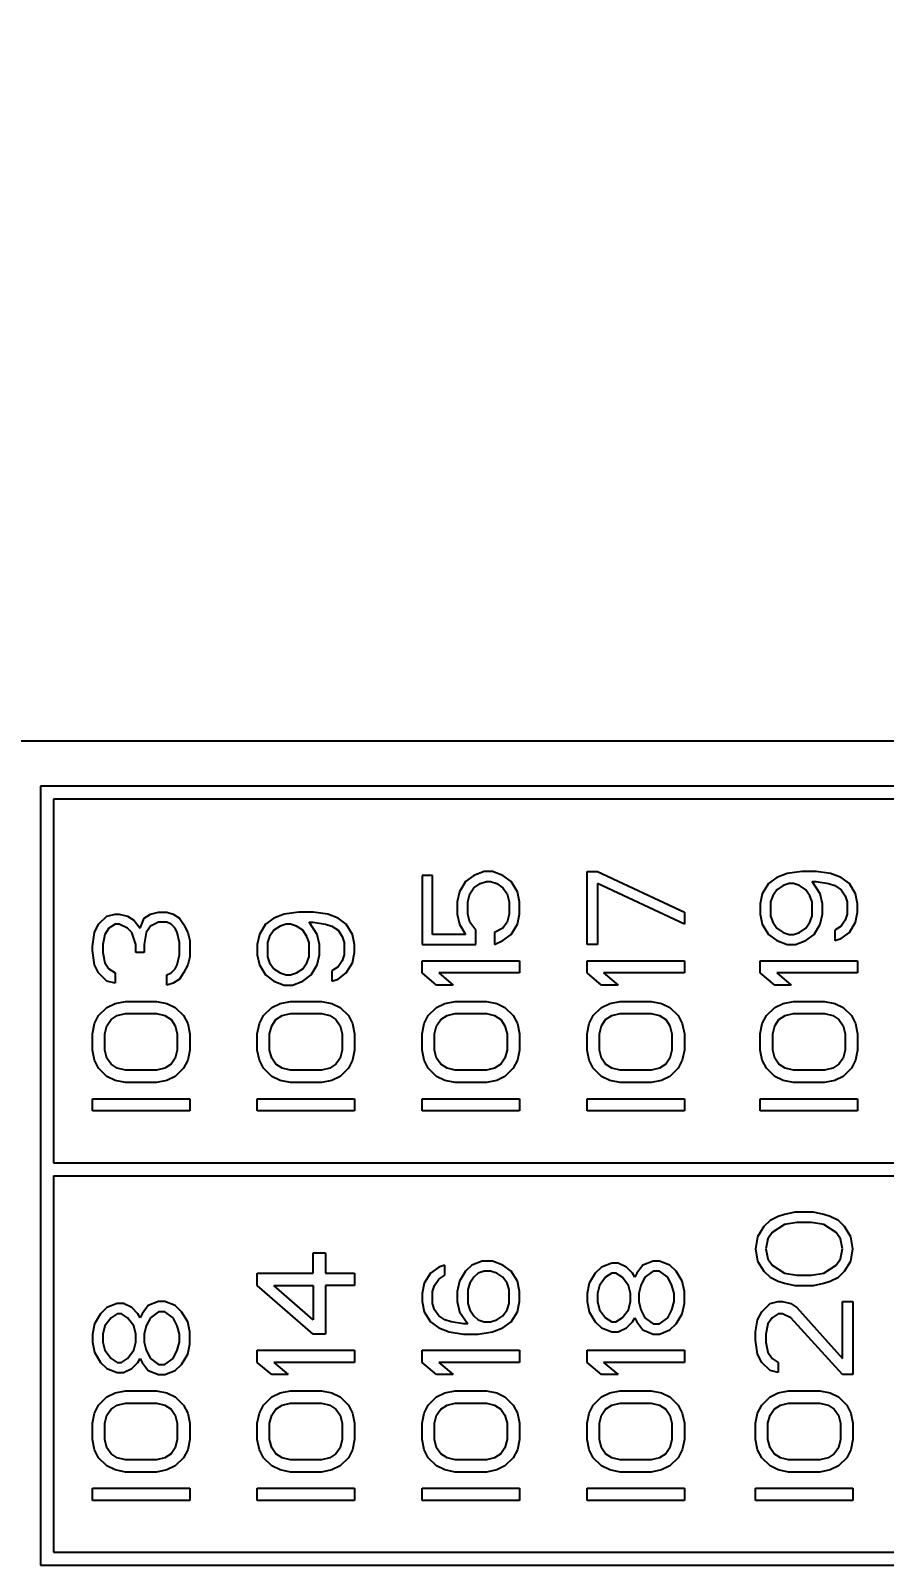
# Model space of a CAD drawing. Header units: millimetres. Extents: x 16785 to 17171, y 29514 to 29787.
# Drawn here: x 16887.59 to 16900.74, y 29698.52 to 29722.16 of the extents above; entities that cross this region are included whole.
import ezdxf

# ---------------------------------------------------------------- set-up
doc = ezdxf.new("R2010")
doc.units = ezdxf.units.MM
doc.header["$PDMODE"] = 2
doc.styles.get("Standard").update_dxf_attribs({"font": ''})
doc.styles.get('Standard').set_extended_font_data('SimSun')
doc.dimstyles.new('ISO-25', dxfattribs={"dimtxt": 3, "dimasz": 2.5, "dimexe": 1.25, "dimexo": 0.3, "dimtad": 1, "dimdsep": 46, "dimtxsty": 'Standard', "dimcen": 2.5, "dimclrd": 5, "dimclre": 5, "dimadec": 0, "dimazin": 0, "dimtfac": 1, "dimtmove": 0, "dimatfit": 3, "dimfxl": 1, "dimarcsym": 0})

# ---------------------------------------------------------------- blocks, each defined once
blk = doc.blocks.new('*D6')
at = {"color": 5, "lineweight": -2}
for p, q in [((16867.091, 29717.517), (16867.091, 29729.004)), ((16974.391, 29717.517), (16974.391, 29729.004)), ((16869.591, 29727.754), (16971.891, 29727.754))]:
    blk.add_line(p, q, dxfattribs=at)
at = {"color": 5}
for points in [[(16869.591, 29728.171), (16869.591, 29727.338), (16867.091, 29727.754)], [(16971.891, 29728.171), (16971.891, 29727.338), (16974.391, 29727.754)]]:
    blk.add_solid(points, dxfattribs=at)
at = {"layer": 'Defpoints', "color": 0}
for p in [(16974.391, 29727.754), (16867.091, 29717.217), (16974.391, 29717.217)]:
    blk.add_point(p, dxfattribs=at)
at = {"color": 0, "insert": (16920.741, 29729.879), "char_height": 3, "attachment_point": 5}
blk.add_mtext('107.3', dxfattribs=at)

msp = doc.modelspace()

# ---------------------------------------------------------------- linework, layer by layer
at = {"color": 7, "linetype": 'Continuous'}
msp.add_line((16887.441, 29711.217), (16914.041, 29711.217), dxfattribs=at)
at = {"color": 4, "linetype": 'Continuous'}
for p, q in [((16887.741, 29710.517), (16887.741, 29698.517)), ((16913.741, 29710.517), (16887.741, 29710.517)), ((16887.941, 29710.317), (16887.941, 29704.717)), ((16913.541, 29710.317), (16887.941, 29710.317)), ((16893.621, 29709.142), (16893.621, 29708.079)), ((16893.78, 29709.142), (16893.621, 29709.142)), ((16893.78, 29708.236), (16893.78, 29709.142)), ((16894.418, 29709.142), (16894.291, 29709.048)), ((16894.578, 29709.204), (16894.418, 29709.142)), ((16894.706, 29709.204), (16894.578, 29709.204)), ((16894.865, 29709.142), (16894.706, 29709.204)), ((16894.993, 29709.048), (16894.865, 29709.142)), ((16896.161, 29708.079), (16896.161, 29709.204)), ((16896.161, 29709.204), (16896.32, 29709.204)), ((16896.32, 29709.204), (16897.661, 29708.579)), ((16899.085, 29709.111), (16898.957, 29709.017)), ((16899.244, 29709.173), (16899.085, 29709.111)), ((16899.468, 29709.204), (16899.244, 29709.173)), ((16899.691, 29709.204), (16899.468, 29709.204)), ((16899.914, 29709.173), (16899.691, 29709.204)), ((16900.074, 29709.111), (16899.914, 29709.173)), ((16900.202, 29709.017), (16900.074, 29709.111)), ((16894.195, 29708.892), (16894.163, 29708.736)), ((16894.291, 29709.048), (16894.195, 29708.892)), ((16894.323, 29708.736), (16894.355, 29708.861)), ((16894.355, 29708.861), (16894.418, 29708.954)), ((16894.418, 29708.954), (16894.514, 29709.017)), ((16894.514, 29709.017), (16894.61, 29709.048)), ((16894.61, 29709.048), (16894.674, 29709.048)), ((16894.674, 29709.048), (16894.77, 29709.017)), ((16894.77, 29709.017), (16894.865, 29708.954)), ((16894.865, 29708.954), (16894.929, 29708.861)), ((16894.929, 29708.861), (16894.961, 29708.736)), ((16895.089, 29708.892), (16894.993, 29709.048)), ((16895.121, 29708.736), (16895.089, 29708.892)), ((16896.32, 29709.017), (16896.32, 29708.079)), ((16897.661, 29708.392), (16896.32, 29709.017)), ((16898.861, 29708.861), (16898.829, 29708.704)), ((16898.957, 29709.017), (16898.861, 29708.861)), ((16899.085, 29708.923), (16899.021, 29708.829)), ((16899.18, 29708.986), (16899.085, 29708.923)), ((16899.276, 29709.017), (16899.18, 29708.986)), ((16899.34, 29709.017), (16899.276, 29709.017)), ((16899.436, 29708.986), (16899.34, 29709.017)), ((16899.531, 29708.923), (16899.436, 29708.986)), ((16899.595, 29708.829), (16899.531, 29708.923)), ((16899.755, 29708.861), (16899.627, 29709.048)), ((16899.627, 29709.048), (16899.691, 29709.048)), ((16899.691, 29709.048), (16899.882, 29709.017)), ((16899.787, 29708.704), (16899.755, 29708.861)), ((16899.882, 29709.017), (16899.978, 29708.986)), ((16899.978, 29708.986), (16900.074, 29708.923)), ((16900.074, 29708.923), (16900.138, 29708.829)), ((16900.297, 29708.861), (16900.202, 29709.017)), ((16900.329, 29708.704), (16900.297, 29708.861)), ((16894.163, 29708.736), (16894.163, 29708.548)), ((16894.323, 29708.548), (16894.323, 29708.736)), ((16894.961, 29708.736), (16894.961, 29708.548)), ((16895.121, 29708.548), (16895.121, 29708.736)), ((16898.829, 29708.704), (16898.829, 29708.548)), ((16899.021, 29708.829), (16898.989, 29708.736)), ((16898.989, 29708.736), (16898.989, 29708.517)), ((16899.627, 29708.736), (16899.595, 29708.829)), ((16899.627, 29708.517), (16899.627, 29708.736)), ((16899.787, 29708.548), (16899.787, 29708.704)), ((16900.138, 29708.829), (16900.17, 29708.736)), ((16900.17, 29708.736), (16900.17, 29708.548)), ((16900.329, 29708.579), (16900.329, 29708.704)), ((16888.573, 29708.267), (16888.636, 29708.392)), ((16888.636, 29708.392), (16888.764, 29708.517)), ((16888.764, 29708.517), (16888.892, 29708.548)), ((16888.892, 29708.392), (16888.796, 29708.329)), ((16888.892, 29708.548), (16888.956, 29708.548)), ((16888.956, 29708.392), (16888.892, 29708.392)), ((16888.956, 29708.548), (16889.083, 29708.517)), ((16889.083, 29708.329), (16888.956, 29708.392)), ((16889.083, 29708.517), (16889.179, 29708.454)), ((16889.179, 29708.454), (16889.275, 29708.329)), ((16889.275, 29708.329), (16889.338, 29708.486)), ((16889.338, 29708.486), (16889.434, 29708.548)), ((16889.434, 29708.548), (16889.562, 29708.579)), ((16889.562, 29708.423), (16889.434, 29708.361)), ((16889.562, 29708.579), (16889.69, 29708.579)), ((16889.69, 29708.423), (16889.562, 29708.423)), ((16889.69, 29708.579), (16889.785, 29708.548)), ((16889.753, 29708.392), (16889.69, 29708.423)), ((16889.817, 29708.329), (16889.753, 29708.392)), ((16889.785, 29708.548), (16889.881, 29708.486)), ((16889.881, 29708.486), (16889.945, 29708.392)), ((16889.945, 29708.392), (16890.009, 29708.267)), ((16891.208, 29708.392), (16891.113, 29708.236)), ((16891.336, 29708.486), (16891.208, 29708.392)), ((16891.496, 29708.548), (16891.336, 29708.486)), ((16891.527, 29708.392), (16891.432, 29708.361)), ((16891.719, 29708.579), (16891.496, 29708.548)), ((16891.591, 29708.392), (16891.527, 29708.392)), ((16891.687, 29708.361), (16891.591, 29708.392)), ((16891.942, 29708.579), (16891.719, 29708.579)), ((16892.006, 29708.236), (16891.878, 29708.423)), ((16891.878, 29708.423), (16891.942, 29708.423)), ((16892.166, 29708.548), (16891.942, 29708.579)), ((16891.942, 29708.423), (16892.134, 29708.392)), ((16892.134, 29708.392), (16892.23, 29708.361)), ((16892.325, 29708.486), (16892.166, 29708.548)), ((16892.453, 29708.392), (16892.325, 29708.486)), ((16892.549, 29708.236), (16892.453, 29708.392)), ((16894.163, 29708.548), (16894.195, 29708.392)), ((16894.195, 29708.392), (16894.291, 29708.236)), ((16894.355, 29708.423), (16894.323, 29708.548)), ((16894.45, 29708.298), (16894.355, 29708.423)), ((16894.929, 29708.423), (16894.865, 29708.329)), ((16894.961, 29708.548), (16894.929, 29708.423)), ((16894.993, 29708.236), (16895.089, 29708.392)), ((16895.089, 29708.392), (16895.121, 29708.548)), ((16897.661, 29708.579), (16897.661, 29708.392)), ((16898.829, 29708.548), (16898.861, 29708.392)), ((16898.861, 29708.392), (16898.957, 29708.236)), ((16898.989, 29708.517), (16899.021, 29708.423)), ((16899.021, 29708.423), (16899.085, 29708.329)), ((16899.531, 29708.329), (16899.595, 29708.423)), ((16899.595, 29708.423), (16899.627, 29708.517)), ((16899.659, 29708.236), (16899.755, 29708.392)), ((16899.755, 29708.392), (16899.787, 29708.548)), ((16900.138, 29708.454), (16900.074, 29708.361)), ((16900.17, 29708.548), (16900.138, 29708.454)), ((16900.202, 29708.267), (16900.297, 29708.423)), ((16900.297, 29708.423), (16900.329, 29708.579)), ((16888.541, 29708.048), (16888.573, 29708.267)), ((16888.732, 29708.236), (16888.7, 29708.079)), ((16888.796, 29708.329), (16888.732, 29708.236)), ((16889.147, 29708.267), (16889.083, 29708.329)), ((16889.211, 29708.079), (16889.147, 29708.267)), ((16889.37, 29708.267), (16889.338, 29708.079)), ((16889.434, 29708.361), (16889.37, 29708.267)), ((16889.849, 29708.267), (16889.817, 29708.329)), ((16889.881, 29708.111), (16889.849, 29708.267)), ((16890.009, 29708.267), (16890.041, 29708.142)), ((16891.113, 29708.236), (16891.081, 29708.079)), ((16891.272, 29708.204), (16891.24, 29708.111)), ((16891.336, 29708.298), (16891.272, 29708.204)), ((16891.432, 29708.361), (16891.336, 29708.298)), ((16891.783, 29708.298), (16891.687, 29708.361)), ((16891.847, 29708.204), (16891.783, 29708.298)), ((16891.878, 29708.111), (16891.847, 29708.204)), ((16892.038, 29708.079), (16892.006, 29708.236)), ((16892.23, 29708.361), (16892.325, 29708.298)), ((16892.325, 29708.298), (16892.389, 29708.204)), ((16892.389, 29708.204), (16892.421, 29708.111)), ((16892.581, 29708.079), (16892.549, 29708.236)), ((16894.291, 29708.236), (16893.78, 29708.236)), ((16894.45, 29708.079), (16894.45, 29708.298)), ((16894.865, 29708.329), (16894.738, 29708.267)), ((16894.738, 29708.267), (16894.738, 29708.079)), ((16894.865, 29708.142), (16894.993, 29708.236)), ((16898.957, 29708.236), (16899.085, 29708.142)), ((16899.085, 29708.329), (16899.18, 29708.267)), ((16899.18, 29708.267), (16899.276, 29708.236)), ((16899.276, 29708.236), (16899.34, 29708.236)), ((16899.34, 29708.236), (16899.436, 29708.267)), ((16899.436, 29708.267), (16899.531, 29708.329)), ((16899.531, 29708.142), (16899.659, 29708.236)), ((16900.074, 29708.361), (16899.978, 29708.298)), ((16899.978, 29708.298), (16899.978, 29708.142)), ((16899.978, 29708.142), (16900.074, 29708.173)), ((16900.074, 29708.173), (16900.202, 29708.267)), ((16888.541, 29707.986), (16888.541, 29708.048)), ((16888.573, 29707.767), (16888.541, 29707.986)), ((16888.7, 29708.079), (16888.7, 29707.954)), ((16888.7, 29707.954), (16888.732, 29707.798)), ((16889.211, 29707.954), (16889.211, 29708.079)), ((16889.338, 29707.954), (16889.211, 29707.954)), ((16889.338, 29708.079), (16889.338, 29707.954)), ((16889.849, 29707.767), (16889.881, 29707.923)), ((16889.881, 29707.923), (16889.881, 29708.111)), ((16890.041, 29708.142), (16890.041, 29707.892)), ((16891.081, 29708.079), (16891.081, 29707.923)), ((16891.081, 29707.923), (16891.113, 29707.767)), ((16891.24, 29708.111), (16891.24, 29707.892)), ((16891.878, 29707.892), (16891.878, 29708.111)), ((16892.006, 29707.767), (16892.038, 29707.923)), ((16892.038, 29707.923), (16892.038, 29708.079)), ((16892.421, 29707.923), (16892.389, 29707.829)), ((16892.421, 29708.111), (16892.421, 29707.923)), ((16892.549, 29707.798), (16892.581, 29707.954)), ((16892.581, 29707.954), (16892.581, 29708.079)), ((16893.621, 29708.079), (16894.45, 29708.079)), ((16894.738, 29708.079), (16894.865, 29708.142)), ((16896.32, 29708.079), (16896.161, 29708.079)), ((16899.085, 29708.142), (16899.244, 29708.079)), ((16899.244, 29708.079), (16899.372, 29708.079)), ((16899.372, 29708.079), (16899.531, 29708.142)), ((16888.636, 29707.642), (16888.573, 29707.767)), ((16888.732, 29707.798), (16888.796, 29707.704)), ((16888.796, 29707.704), (16888.892, 29707.642)), ((16889.753, 29707.642), (16889.817, 29707.704)), ((16889.817, 29707.704), (16889.849, 29707.767)), ((16890.009, 29707.767), (16889.945, 29707.642)), ((16890.041, 29707.892), (16890.009, 29707.767)), ((16891.113, 29707.767), (16891.208, 29707.611)), ((16891.24, 29707.892), (16891.272, 29707.798)), ((16891.272, 29707.798), (16891.336, 29707.704)), ((16891.336, 29707.704), (16891.432, 29707.642)), ((16891.687, 29707.642), (16891.783, 29707.704)), ((16891.783, 29707.704), (16891.847, 29707.798)), ((16891.847, 29707.798), (16891.878, 29707.892)), ((16891.91, 29707.611), (16892.006, 29707.767)), ((16892.325, 29707.736), (16892.23, 29707.673)), ((16892.389, 29707.829), (16892.325, 29707.736)), ((16892.453, 29707.642), (16892.549, 29707.798)), ((16893.621, 29707.642), (16893.621, 29707.829)), ((16893.621, 29707.829), (16895.121, 29707.829)), ((16895.121, 29707.829), (16895.121, 29707.642)), ((16896.161, 29707.642), (16896.161, 29707.829)), ((16896.161, 29707.829), (16897.661, 29707.829)), ((16897.661, 29707.829), (16897.661, 29707.642)), ((16898.829, 29707.642), (16898.829, 29707.829)), ((16898.829, 29707.829), (16900.329, 29707.829)), ((16900.329, 29707.829), (16900.329, 29707.642)), ((16888.764, 29707.517), (16888.636, 29707.642)), ((16888.892, 29707.486), (16888.764, 29707.517)), ((16888.892, 29707.642), (16888.892, 29707.486)), ((16889.69, 29707.611), (16889.753, 29707.642)), ((16889.69, 29707.454), (16889.69, 29707.611)), ((16889.785, 29707.486), (16889.69, 29707.454)), ((16889.881, 29707.548), (16889.785, 29707.486)), ((16889.945, 29707.642), (16889.881, 29707.548)), ((16891.208, 29707.611), (16891.336, 29707.517)), ((16891.336, 29707.517), (16891.496, 29707.454)), ((16891.432, 29707.642), (16891.527, 29707.611)), ((16891.496, 29707.454), (16891.623, 29707.454)), ((16891.527, 29707.611), (16891.591, 29707.611)), ((16891.591, 29707.611), (16891.687, 29707.642)), ((16891.623, 29707.454), (16891.783, 29707.517)), ((16891.783, 29707.517), (16891.91, 29707.611)), ((16892.23, 29707.673), (16892.23, 29707.517)), ((16892.23, 29707.517), (16892.325, 29707.548)), ((16892.325, 29707.548), (16892.453, 29707.642)), ((16893.844, 29707.454), (16893.621, 29707.642)), ((16894.099, 29707.454), (16893.844, 29707.454)), ((16893.876, 29707.642), (16894.099, 29707.454)), ((16895.121, 29707.642), (16893.876, 29707.642)), ((16896.384, 29707.454), (16896.161, 29707.642)), ((16896.639, 29707.454), (16896.384, 29707.454)), ((16896.416, 29707.642), (16896.639, 29707.454)), ((16897.661, 29707.642), (16896.416, 29707.642)), ((16899.053, 29707.454), (16898.829, 29707.642)), ((16899.308, 29707.454), (16899.053, 29707.454)), ((16899.085, 29707.642), (16899.308, 29707.454)), ((16900.329, 29707.642), (16899.085, 29707.642)), ((16888.892, 29707.173), (16889.051, 29707.204)), ((16889.051, 29707.204), (16889.53, 29707.204)), ((16889.53, 29707.204), (16889.69, 29707.173)), ((16891.432, 29707.173), (16891.591, 29707.204)), ((16891.591, 29707.204), (16892.07, 29707.204)), ((16892.07, 29707.204), (16892.23, 29707.173)), ((16893.972, 29707.173), (16894.131, 29707.204)), ((16894.131, 29707.204), (16894.61, 29707.204)), ((16894.61, 29707.204), (16894.77, 29707.173)), ((16896.512, 29707.173), (16896.671, 29707.204)), ((16896.671, 29707.204), (16897.15, 29707.204)), ((16897.15, 29707.204), (16897.31, 29707.173)), ((16899.18, 29707.173), (16899.34, 29707.204)), ((16899.34, 29707.204), (16899.819, 29707.204)), ((16899.819, 29707.204), (16899.978, 29707.173)), ((16888.573, 29706.861), (16888.636, 29706.986)), ((16888.636, 29706.986), (16888.764, 29707.111)), ((16888.764, 29707.111), (16888.892, 29707.173)), ((16888.828, 29706.923), (16888.924, 29706.986)), ((16888.924, 29706.986), (16889.051, 29707.017)), ((16889.051, 29707.017), (16889.53, 29707.017)), ((16889.53, 29707.017), (16889.658, 29706.986)), ((16889.658, 29706.986), (16889.753, 29706.923)), ((16889.69, 29707.173), (16889.817, 29707.111)), ((16889.817, 29707.111), (16889.945, 29706.986)), ((16889.945, 29706.986), (16890.009, 29706.861)), ((16891.113, 29706.861), (16891.176, 29706.986)), ((16891.176, 29706.986), (16891.304, 29707.111)), ((16891.304, 29707.111), (16891.432, 29707.173)), ((16891.368, 29706.923), (16891.464, 29706.986)), ((16891.464, 29706.986), (16891.591, 29707.017)), ((16891.591, 29707.017), (16892.07, 29707.017)), ((16892.07, 29707.017), (16892.198, 29706.986)), ((16892.198, 29706.986), (16892.293, 29706.923)), ((16892.23, 29707.173), (16892.357, 29707.111)), ((16892.357, 29707.111), (16892.485, 29706.986)), ((16892.485, 29706.986), (16892.549, 29706.861)), ((16893.653, 29706.861), (16893.716, 29706.986)), ((16893.716, 29706.986), (16893.844, 29707.111)), ((16893.844, 29707.111), (16893.972, 29707.173)), ((16893.908, 29706.923), (16894.004, 29706.986)), ((16894.004, 29706.986), (16894.131, 29707.017)), ((16894.131, 29707.017), (16894.61, 29707.017)), ((16894.61, 29707.017), (16894.738, 29706.986)), ((16894.738, 29706.986), (16894.833, 29706.923)), ((16894.77, 29707.173), (16894.897, 29707.111)), ((16894.897, 29707.111), (16895.025, 29706.986)), ((16895.025, 29706.986), (16895.089, 29706.861)), ((16896.193, 29706.861), (16896.256, 29706.986)), ((16896.256, 29706.986), (16896.384, 29707.111)), ((16896.384, 29707.111), (16896.512, 29707.173)), ((16896.448, 29706.923), (16896.544, 29706.986)), ((16896.544, 29706.986), (16896.671, 29707.017)), ((16896.671, 29707.017), (16897.15, 29707.017)), ((16897.15, 29707.017), (16897.278, 29706.986)), ((16897.278, 29706.986), (16897.373, 29706.923)), ((16897.31, 29707.173), (16897.437, 29707.111)), ((16897.437, 29707.111), (16897.565, 29706.986)), ((16897.565, 29706.986), (16897.629, 29706.861)), ((16898.861, 29706.861), (16898.925, 29706.986)), ((16898.925, 29706.986), (16899.053, 29707.111)), ((16899.053, 29707.111), (16899.18, 29707.173)), ((16899.116, 29706.923), (16899.212, 29706.986)), ((16899.212, 29706.986), (16899.34, 29707.017)), ((16899.34, 29707.017), (16899.819, 29707.017)), ((16899.819, 29707.017), (16899.946, 29706.986)), ((16899.946, 29706.986), (16900.042, 29706.923)), ((16899.978, 29707.173), (16900.106, 29707.111)), ((16900.106, 29707.111), (16900.233, 29706.986)), ((16900.233, 29706.986), (16900.297, 29706.861)), ((16888.541, 29706.704), (16888.573, 29706.861)), ((16888.732, 29706.704), (16888.764, 29706.829)), ((16888.764, 29706.829), (16888.828, 29706.923)), ((16889.753, 29706.923), (16889.817, 29706.829)), ((16889.817, 29706.829), (16889.849, 29706.704)), ((16890.009, 29706.861), (16890.041, 29706.704)), ((16891.081, 29706.704), (16891.113, 29706.861)), ((16891.272, 29706.704), (16891.304, 29706.829)), ((16891.304, 29706.829), (16891.368, 29706.923)), ((16892.293, 29706.923), (16892.357, 29706.829)), ((16892.357, 29706.829), (16892.389, 29706.704)), ((16892.549, 29706.861), (16892.581, 29706.704)), ((16893.621, 29706.704), (16893.653, 29706.861)), ((16893.812, 29706.704), (16893.844, 29706.829)), ((16893.844, 29706.829), (16893.908, 29706.923)), ((16894.833, 29706.923), (16894.897, 29706.829)), ((16894.897, 29706.829), (16894.929, 29706.704)), ((16895.089, 29706.861), (16895.121, 29706.704)), ((16896.161, 29706.704), (16896.193, 29706.861)), ((16896.352, 29706.704), (16896.384, 29706.829)), ((16896.384, 29706.829), (16896.448, 29706.923)), ((16897.373, 29706.923), (16897.437, 29706.829)), ((16897.437, 29706.829), (16897.469, 29706.704)), ((16897.629, 29706.861), (16897.661, 29706.704)), ((16898.829, 29706.704), (16898.861, 29706.861)), ((16899.021, 29706.704), (16899.053, 29706.829)), ((16899.053, 29706.829), (16899.116, 29706.923)), ((16900.042, 29706.923), (16900.106, 29706.829)), ((16900.106, 29706.829), (16900.138, 29706.704)), ((16900.297, 29706.861), (16900.329, 29706.704)), ((16888.541, 29706.454), (16888.541, 29706.704)), ((16888.732, 29706.454), (16888.732, 29706.704)), ((16889.849, 29706.704), (16889.849, 29706.454)), ((16890.041, 29706.704), (16890.041, 29706.454)), ((16891.081, 29706.454), (16891.081, 29706.704)), ((16891.272, 29706.454), (16891.272, 29706.704)), ((16892.389, 29706.704), (16892.389, 29706.454)), ((16892.581, 29706.704), (16892.581, 29706.454)), ((16893.621, 29706.454), (16893.621, 29706.704)), ((16893.812, 29706.454), (16893.812, 29706.704)), ((16894.929, 29706.704), (16894.929, 29706.454)), ((16895.121, 29706.704), (16895.121, 29706.454)), ((16896.161, 29706.454), (16896.161, 29706.704)), ((16896.352, 29706.454), (16896.352, 29706.704)), ((16897.469, 29706.704), (16897.469, 29706.454)), ((16897.661, 29706.704), (16897.661, 29706.454)), ((16898.829, 29706.454), (16898.829, 29706.704)), ((16899.021, 29706.454), (16899.021, 29706.704)), ((16900.138, 29706.704), (16900.138, 29706.454)), ((16900.329, 29706.704), (16900.329, 29706.454)), ((16888.573, 29706.298), (16888.541, 29706.454)), ((16888.636, 29706.173), (16888.573, 29706.298)), ((16888.764, 29706.329), (16888.732, 29706.454)), ((16888.828, 29706.236), (16888.764, 29706.329)), ((16889.817, 29706.329), (16889.753, 29706.236)), ((16889.849, 29706.454), (16889.817, 29706.329)), ((16890.009, 29706.298), (16889.945, 29706.173)), ((16890.041, 29706.454), (16890.009, 29706.298)), ((16891.113, 29706.298), (16891.081, 29706.454)), ((16891.176, 29706.173), (16891.113, 29706.298)), ((16891.304, 29706.329), (16891.272, 29706.454)), ((16891.368, 29706.236), (16891.304, 29706.329)), ((16892.357, 29706.329), (16892.293, 29706.236)), ((16892.389, 29706.454), (16892.357, 29706.329)), ((16892.549, 29706.298), (16892.485, 29706.173)), ((16892.581, 29706.454), (16892.549, 29706.298)), ((16893.653, 29706.298), (16893.621, 29706.454)), ((16893.716, 29706.173), (16893.653, 29706.298)), ((16893.844, 29706.329), (16893.812, 29706.454)), ((16893.908, 29706.236), (16893.844, 29706.329)), ((16894.897, 29706.329), (16894.833, 29706.236)), ((16894.929, 29706.454), (16894.897, 29706.329)), ((16895.089, 29706.298), (16895.025, 29706.173)), ((16895.121, 29706.454), (16895.089, 29706.298)), ((16896.193, 29706.298), (16896.161, 29706.454)), ((16896.256, 29706.173), (16896.193, 29706.298)), ((16896.384, 29706.329), (16896.352, 29706.454)), ((16896.448, 29706.236), (16896.384, 29706.329)), ((16897.437, 29706.329), (16897.373, 29706.236)), ((16897.469, 29706.454), (16897.437, 29706.329)), ((16897.629, 29706.298), (16897.565, 29706.173)), ((16897.661, 29706.454), (16897.629, 29706.298)), ((16898.861, 29706.298), (16898.829, 29706.454)), ((16898.925, 29706.173), (16898.861, 29706.298)), ((16899.053, 29706.329), (16899.021, 29706.454)), ((16899.116, 29706.236), (16899.053, 29706.329)), ((16900.106, 29706.329), (16900.042, 29706.236)), ((16900.138, 29706.454), (16900.106, 29706.329)), ((16900.297, 29706.298), (16900.233, 29706.173)), ((16900.329, 29706.454), (16900.297, 29706.298)), ((16888.764, 29706.048), (16888.636, 29706.173)), ((16888.892, 29705.986), (16888.764, 29706.048)), ((16888.924, 29706.173), (16888.828, 29706.236)), ((16889.051, 29706.142), (16888.924, 29706.173)), ((16889.53, 29706.142), (16889.051, 29706.142)), ((16889.658, 29706.173), (16889.53, 29706.142)), ((16889.753, 29706.236), (16889.658, 29706.173)), ((16889.817, 29706.048), (16889.69, 29705.986)), ((16889.945, 29706.173), (16889.817, 29706.048)), ((16891.304, 29706.048), (16891.176, 29706.173)), ((16891.432, 29705.986), (16891.304, 29706.048)), ((16891.464, 29706.173), (16891.368, 29706.236)), ((16891.591, 29706.142), (16891.464, 29706.173)), ((16892.07, 29706.142), (16891.591, 29706.142)), ((16892.198, 29706.173), (16892.07, 29706.142)), ((16892.293, 29706.236), (16892.198, 29706.173)), ((16892.357, 29706.048), (16892.23, 29705.986)), ((16892.485, 29706.173), (16892.357, 29706.048)), ((16893.844, 29706.048), (16893.716, 29706.173)), ((16893.972, 29705.986), (16893.844, 29706.048)), ((16894.004, 29706.173), (16893.908, 29706.236)), ((16894.131, 29706.142), (16894.004, 29706.173)), ((16894.61, 29706.142), (16894.131, 29706.142)), ((16894.738, 29706.173), (16894.61, 29706.142)), ((16894.833, 29706.236), (16894.738, 29706.173)), ((16894.897, 29706.048), (16894.77, 29705.986)), ((16895.025, 29706.173), (16894.897, 29706.048)), ((16896.384, 29706.048), (16896.256, 29706.173)), ((16896.512, 29705.986), (16896.384, 29706.048)), ((16896.544, 29706.173), (16896.448, 29706.236)), ((16896.671, 29706.142), (16896.544, 29706.173)), ((16897.15, 29706.142), (16896.671, 29706.142)), ((16897.278, 29706.173), (16897.15, 29706.142)), ((16897.373, 29706.236), (16897.278, 29706.173)), ((16897.437, 29706.048), (16897.31, 29705.986)), ((16897.565, 29706.173), (16897.437, 29706.048)), ((16899.053, 29706.048), (16898.925, 29706.173)), ((16899.18, 29705.986), (16899.053, 29706.048)), ((16899.212, 29706.173), (16899.116, 29706.236)), ((16899.34, 29706.142), (16899.212, 29706.173)), ((16899.819, 29706.142), (16899.34, 29706.142)), ((16899.946, 29706.173), (16899.819, 29706.142)), ((16900.042, 29706.236), (16899.946, 29706.173)), ((16900.106, 29706.048), (16899.978, 29705.986)), ((16900.233, 29706.173), (16900.106, 29706.048)), ((16889.051, 29705.954), (16888.892, 29705.986)), ((16889.53, 29705.954), (16889.051, 29705.954)), ((16889.69, 29705.986), (16889.53, 29705.954)), ((16891.591, 29705.954), (16891.432, 29705.986)), ((16892.07, 29705.954), (16891.591, 29705.954)), ((16892.23, 29705.986), (16892.07, 29705.954)), ((16894.131, 29705.954), (16893.972, 29705.986)), ((16894.61, 29705.954), (16894.131, 29705.954)), ((16894.77, 29705.986), (16894.61, 29705.954)), ((16896.671, 29705.954), (16896.512, 29705.986)), ((16897.15, 29705.954), (16896.671, 29705.954)), ((16897.31, 29705.986), (16897.15, 29705.954)), ((16899.34, 29705.954), (16899.18, 29705.986)), ((16899.819, 29705.954), (16899.34, 29705.954)), ((16899.978, 29705.986), (16899.819, 29705.954)), ((16888.541, 29705.517), (16888.541, 29705.704)), ((16888.541, 29705.704), (16890.041, 29705.704)), ((16890.041, 29705.704), (16890.041, 29705.517)), ((16891.081, 29705.517), (16891.081, 29705.704)), ((16891.081, 29705.704), (16892.581, 29705.704)), ((16892.581, 29705.704), (16892.581, 29705.517)), ((16893.621, 29705.517), (16893.621, 29705.704)), ((16893.621, 29705.704), (16895.121, 29705.704)), ((16895.121, 29705.704), (16895.121, 29705.517)), ((16896.161, 29705.517), (16896.161, 29705.704)), ((16896.161, 29705.704), (16897.661, 29705.704)), ((16897.661, 29705.704), (16897.661, 29705.517)), ((16898.829, 29705.517), (16898.829, 29705.704)), ((16898.829, 29705.704), (16900.329, 29705.704)), ((16900.329, 29705.704), (16900.329, 29705.517)), ((16890.041, 29705.517), (16888.541, 29705.517)), ((16892.581, 29705.517), (16891.081, 29705.517)), ((16895.121, 29705.517), (16893.621, 29705.517)), ((16897.661, 29705.517), (16896.161, 29705.517)), ((16900.329, 29705.517), (16898.829, 29705.517)), ((16887.941, 29704.717), (16913.541, 29704.717)), ((16887.941, 29704.517), (16887.941, 29698.717)), ((16887.941, 29704.517), (16913.541, 29704.517)), ((16899.204, 29703.923), (16899.108, 29703.892)), ((16899.363, 29703.954), (16899.204, 29703.923)), ((16899.65, 29703.954), (16899.363, 29703.954)), ((16899.81, 29703.923), (16899.65, 29703.954)), ((16899.906, 29703.892), (16899.81, 29703.923)), ((16898.884, 29703.736), (16898.789, 29703.579)), ((16898.98, 29703.829), (16898.884, 29703.736)), ((16899.108, 29703.892), (16898.98, 29703.829)), ((16899.204, 29703.767), (16899.012, 29703.642)), ((16899.395, 29703.798), (16899.204, 29703.767)), ((16899.618, 29703.798), (16899.395, 29703.798)), ((16899.81, 29703.767), (16899.618, 29703.798)), ((16900.001, 29703.642), (16899.81, 29703.767)), ((16900.033, 29703.829), (16899.906, 29703.892)), ((16900.129, 29703.736), (16900.033, 29703.829)), ((16900.225, 29703.579), (16900.129, 29703.736)), ((16898.789, 29703.579), (16898.757, 29703.392)), ((16898.948, 29703.548), (16898.916, 29703.392)), ((16899.012, 29703.642), (16898.948, 29703.548)), ((16900.065, 29703.548), (16900.001, 29703.642)), ((16900.097, 29703.392), (16900.065, 29703.548)), ((16900.257, 29703.392), (16900.225, 29703.579)), ((16891.942, 29703.017), (16891.942, 29703.329)), ((16891.942, 29703.329), (16892.134, 29703.329)), ((16892.134, 29703.329), (16892.134, 29703.017)), ((16894.546, 29703.204), (16894.387, 29703.142)), ((16894.706, 29703.204), (16894.546, 29703.204)), ((16894.865, 29703.142), (16894.706, 29703.204)), ((16897.182, 29703.204), (16897.022, 29703.142)), ((16897.278, 29703.204), (16897.182, 29703.204)), ((16897.437, 29703.142), (16897.278, 29703.204)), ((16898.757, 29703.392), (16898.789, 29703.204)), ((16898.789, 29703.204), (16898.884, 29703.048)), ((16898.916, 29703.392), (16898.948, 29703.236)), ((16898.948, 29703.236), (16899.012, 29703.142)), ((16900.001, 29703.142), (16900.065, 29703.236)), ((16900.065, 29703.236), (16900.097, 29703.392)), ((16900.129, 29703.048), (16900.225, 29703.204)), ((16900.225, 29703.204), (16900.257, 29703.392)), ((16891.081, 29702.829), (16891.081, 29703.017)), ((16891.081, 29703.017), (16891.942, 29703.017)), ((16892.134, 29703.017), (16892.581, 29703.017)), ((16892.581, 29703.017), (16892.581, 29702.829)), ((16893.748, 29703.017), (16893.653, 29702.861)), ((16893.876, 29703.111), (16893.748, 29703.017)), ((16893.972, 29703.142), (16893.876, 29703.111)), ((16893.876, 29702.923), (16893.972, 29702.986)), ((16893.972, 29702.986), (16893.972, 29703.142)), ((16894.291, 29703.048), (16894.195, 29702.892)), ((16894.387, 29703.142), (16894.291, 29703.048)), ((16894.418, 29702.954), (16894.355, 29702.861)), ((16894.482, 29703.017), (16894.418, 29702.954)), ((16894.578, 29703.048), (16894.482, 29703.017)), ((16894.674, 29703.048), (16894.578, 29703.048)), ((16894.77, 29703.017), (16894.674, 29703.048)), ((16894.865, 29702.954), (16894.77, 29703.017)), ((16894.993, 29703.048), (16894.865, 29703.142)), ((16894.929, 29702.861), (16894.865, 29702.954)), ((16895.089, 29702.892), (16894.993, 29703.048)), ((16896.288, 29703.017), (16896.193, 29702.861)), ((16896.384, 29703.111), (16896.288, 29703.017)), ((16896.448, 29702.954), (16896.352, 29702.829)), ((16896.544, 29703.173), (16896.384, 29703.111)), ((16896.544, 29703.017), (16896.448, 29702.954)), ((16896.639, 29703.173), (16896.544, 29703.173)), ((16896.607, 29703.017), (16896.544, 29703.017)), ((16896.703, 29702.954), (16896.607, 29703.017)), ((16896.767, 29703.111), (16896.639, 29703.173)), ((16896.799, 29702.829), (16896.703, 29702.954)), ((16896.863, 29703.017), (16896.767, 29703.111)), ((16896.895, 29702.954), (16896.863, 29703.017)), ((16896.927, 29703.017), (16896.895, 29702.954)), ((16897.022, 29703.142), (16896.927, 29703.017)), ((16897.054, 29702.954), (16896.99, 29702.829)), ((16897.182, 29703.048), (16897.054, 29702.954)), ((16897.278, 29703.048), (16897.182, 29703.048)), ((16897.405, 29702.954), (16897.278, 29703.048)), ((16897.469, 29702.829), (16897.405, 29702.954)), ((16897.533, 29703.048), (16897.437, 29703.142)), ((16897.629, 29702.892), (16897.533, 29703.048)), ((16898.884, 29703.048), (16898.98, 29702.954)), ((16898.98, 29702.954), (16899.108, 29702.892)), ((16899.012, 29703.142), (16899.204, 29703.017)), ((16899.204, 29703.017), (16899.395, 29702.986)), ((16899.395, 29702.986), (16899.618, 29702.986)), ((16899.618, 29702.986), (16899.81, 29703.017)), ((16899.81, 29703.017), (16900.001, 29703.142)), ((16899.906, 29702.892), (16900.033, 29702.954)), ((16900.033, 29702.954), (16900.129, 29703.048)), ((16891.942, 29702.079), (16891.081, 29702.829)), ((16891.942, 29702.298), (16891.336, 29702.829)), ((16891.336, 29702.829), (16891.942, 29702.829)), ((16891.942, 29702.829), (16891.942, 29702.298)), ((16892.134, 29702.829), (16892.134, 29702.079)), ((16892.581, 29702.829), (16892.134, 29702.829)), ((16893.653, 29702.861), (16893.621, 29702.704)), ((16893.78, 29702.736), (16893.812, 29702.829)), ((16893.78, 29702.548), (16893.78, 29702.736)), ((16893.812, 29702.829), (16893.876, 29702.923)), ((16894.195, 29702.892), (16894.163, 29702.736)), ((16894.163, 29702.736), (16894.163, 29702.579)), ((16894.355, 29702.861), (16894.323, 29702.767)), ((16894.323, 29702.767), (16894.323, 29702.548)), ((16894.961, 29702.767), (16894.929, 29702.861)), ((16894.961, 29702.548), (16894.961, 29702.767)), ((16895.121, 29702.736), (16895.089, 29702.892)), ((16895.121, 29702.579), (16895.121, 29702.736)), ((16896.193, 29702.861), (16896.161, 29702.704)), ((16896.352, 29702.829), (16896.32, 29702.704)), ((16896.831, 29702.704), (16896.799, 29702.829)), ((16896.99, 29702.829), (16896.958, 29702.704)), ((16897.501, 29702.704), (16897.469, 29702.829)), ((16897.661, 29702.736), (16897.629, 29702.892)), ((16897.661, 29702.548), (16897.661, 29702.736)), ((16899.108, 29702.892), (16899.204, 29702.861)), ((16899.204, 29702.861), (16899.363, 29702.829)), ((16899.363, 29702.829), (16899.65, 29702.829)), ((16899.65, 29702.829), (16899.81, 29702.861)), ((16899.81, 29702.861), (16899.906, 29702.892)), ((16888.764, 29702.486), (16888.668, 29702.392)), ((16888.924, 29702.548), (16888.764, 29702.486)), ((16889.019, 29702.548), (16888.924, 29702.548)), ((16889.147, 29702.486), (16889.019, 29702.548)), ((16889.243, 29702.392), (16889.147, 29702.486)), ((16889.402, 29702.517), (16889.307, 29702.392)), ((16889.562, 29702.579), (16889.402, 29702.517)), ((16889.658, 29702.579), (16889.562, 29702.579)), ((16889.817, 29702.517), (16889.658, 29702.579)), ((16889.913, 29702.423), (16889.817, 29702.517)), ((16893.621, 29702.704), (16893.621, 29702.579)), ((16893.621, 29702.579), (16893.653, 29702.423)), ((16893.812, 29702.454), (16893.78, 29702.548)), ((16894.163, 29702.579), (16894.195, 29702.423)), ((16894.323, 29702.548), (16894.355, 29702.454)), ((16894.929, 29702.454), (16894.961, 29702.548)), ((16895.089, 29702.423), (16895.121, 29702.579)), ((16896.161, 29702.704), (16896.161, 29702.579)), ((16896.161, 29702.579), (16896.193, 29702.423)), ((16896.32, 29702.704), (16896.32, 29702.579)), ((16896.32, 29702.579), (16896.352, 29702.454)), ((16896.799, 29702.454), (16896.831, 29702.579)), ((16896.831, 29702.579), (16896.831, 29702.704)), ((16896.958, 29702.704), (16896.958, 29702.579)), ((16896.958, 29702.579), (16896.99, 29702.454)), ((16897.469, 29702.454), (16897.501, 29702.579)), ((16897.501, 29702.579), (16897.501, 29702.704)), ((16897.629, 29702.392), (16897.661, 29702.548)), ((16898.853, 29702.423), (16898.98, 29702.548)), ((16898.98, 29702.548), (16899.108, 29702.579)), ((16899.108, 29702.579), (16899.172, 29702.579)), ((16899.172, 29702.579), (16899.299, 29702.548)), ((16899.299, 29702.548), (16899.395, 29702.486)), ((16899.395, 29702.486), (16900.097, 29701.704)), ((16900.097, 29701.704), (16900.097, 29702.579)), ((16900.097, 29702.579), (16900.257, 29702.579)), ((16900.257, 29702.579), (16900.257, 29701.454)), ((16888.668, 29702.392), (16888.573, 29702.236)), ((16888.828, 29702.329), (16888.732, 29702.204)), ((16888.924, 29702.392), (16888.828, 29702.329)), ((16888.987, 29702.392), (16888.924, 29702.392)), ((16889.083, 29702.329), (16888.987, 29702.392)), ((16889.179, 29702.204), (16889.083, 29702.329)), ((16889.275, 29702.329), (16889.243, 29702.392)), ((16889.307, 29702.392), (16889.275, 29702.329)), ((16889.434, 29702.329), (16889.37, 29702.204)), ((16889.562, 29702.423), (16889.434, 29702.329)), ((16889.658, 29702.423), (16889.562, 29702.423)), ((16889.785, 29702.329), (16889.658, 29702.423)), ((16889.849, 29702.204), (16889.785, 29702.329)), ((16890.009, 29702.267), (16889.913, 29702.423)), ((16890.041, 29702.111), (16890.009, 29702.267)), ((16893.653, 29702.423), (16893.748, 29702.267)), ((16893.748, 29702.267), (16893.876, 29702.173)), ((16893.876, 29702.361), (16893.812, 29702.454)), ((16893.972, 29702.298), (16893.876, 29702.361)), ((16894.067, 29702.267), (16893.972, 29702.298)), ((16894.259, 29702.236), (16894.067, 29702.267)), ((16894.195, 29702.423), (16894.323, 29702.236)), ((16894.355, 29702.454), (16894.418, 29702.361)), ((16894.418, 29702.361), (16894.482, 29702.298)), ((16894.482, 29702.298), (16894.578, 29702.267)), ((16894.578, 29702.267), (16894.674, 29702.267)), ((16894.674, 29702.267), (16894.77, 29702.298)), ((16894.77, 29702.298), (16894.865, 29702.361)), ((16894.865, 29702.361), (16894.929, 29702.454)), ((16894.865, 29702.173), (16894.993, 29702.267)), ((16894.993, 29702.267), (16895.089, 29702.423)), ((16896.193, 29702.423), (16896.288, 29702.267)), ((16896.288, 29702.267), (16896.384, 29702.173)), ((16896.352, 29702.454), (16896.448, 29702.329)), ((16896.448, 29702.329), (16896.544, 29702.267)), ((16896.544, 29702.267), (16896.607, 29702.267)), ((16896.607, 29702.267), (16896.703, 29702.329)), ((16896.703, 29702.329), (16896.799, 29702.454)), ((16896.767, 29702.173), (16896.863, 29702.267)), ((16896.863, 29702.267), (16896.895, 29702.329)), ((16896.895, 29702.329), (16896.927, 29702.267)), ((16896.927, 29702.267), (16897.022, 29702.142)), ((16896.99, 29702.454), (16897.054, 29702.329)), ((16897.054, 29702.329), (16897.182, 29702.236)), ((16897.278, 29702.236), (16897.405, 29702.329)), ((16897.405, 29702.329), (16897.469, 29702.454)), ((16897.533, 29702.236), (16897.629, 29702.392)), ((16898.757, 29702.111), (16898.789, 29702.298)), ((16898.789, 29702.298), (16898.853, 29702.423)), ((16899.012, 29702.329), (16898.948, 29702.236)), ((16899.108, 29702.392), (16899.012, 29702.329)), ((16899.172, 29702.392), (16899.108, 29702.392)), ((16899.299, 29702.329), (16899.172, 29702.392)), ((16900.097, 29701.454), (16899.299, 29702.329)), ((16888.573, 29702.236), (16888.541, 29702.079)), ((16888.541, 29702.079), (16888.541, 29701.954)), ((16888.732, 29702.204), (16888.7, 29702.079)), ((16888.7, 29702.079), (16888.7, 29701.954)), ((16889.211, 29702.079), (16889.179, 29702.204)), ((16889.211, 29701.954), (16889.211, 29702.079)), ((16889.37, 29702.204), (16889.338, 29702.079)), ((16889.338, 29702.079), (16889.338, 29701.954)), ((16889.881, 29702.079), (16889.849, 29702.204)), ((16889.881, 29701.954), (16889.881, 29702.079)), ((16890.041, 29701.923), (16890.041, 29702.111)), ((16892.134, 29702.079), (16891.942, 29702.079)), ((16893.876, 29702.173), (16894.036, 29702.111)), ((16894.036, 29702.111), (16894.259, 29702.079)), ((16894.323, 29702.236), (16894.259, 29702.236)), ((16894.259, 29702.079), (16894.482, 29702.079)), ((16894.482, 29702.079), (16894.706, 29702.111)), ((16894.706, 29702.111), (16894.865, 29702.173)), ((16896.384, 29702.173), (16896.544, 29702.111)), ((16896.544, 29702.111), (16896.639, 29702.111)), ((16896.639, 29702.111), (16896.767, 29702.173)), ((16897.022, 29702.142), (16897.182, 29702.079)), ((16897.182, 29702.236), (16897.278, 29702.236)), ((16897.182, 29702.079), (16897.278, 29702.079)), ((16897.278, 29702.079), (16897.437, 29702.142)), ((16897.437, 29702.142), (16897.533, 29702.236)), ((16898.757, 29701.986), (16898.757, 29702.111)), ((16898.948, 29702.236), (16898.916, 29702.079)), ((16898.916, 29702.079), (16898.916, 29701.954)), ((16888.541, 29701.954), (16888.573, 29701.798)), ((16888.573, 29701.798), (16888.668, 29701.642)), ((16888.7, 29701.954), (16888.732, 29701.829)), ((16888.732, 29701.829), (16888.828, 29701.704)), ((16889.083, 29701.704), (16889.179, 29701.829)), ((16889.179, 29701.829), (16889.211, 29701.954)), ((16889.338, 29701.954), (16889.37, 29701.829)), ((16889.37, 29701.829), (16889.434, 29701.704)), ((16889.785, 29701.704), (16889.849, 29701.829)), ((16889.849, 29701.829), (16889.881, 29701.954)), ((16889.913, 29701.611), (16890.009, 29701.767)), ((16890.009, 29701.767), (16890.041, 29701.923)), ((16891.081, 29701.642), (16891.081, 29701.829)), ((16891.081, 29701.829), (16892.581, 29701.829)), ((16892.581, 29701.829), (16892.581, 29701.642)), ((16893.621, 29701.642), (16893.621, 29701.829)), ((16893.621, 29701.829), (16895.121, 29701.829)), ((16895.121, 29701.829), (16895.121, 29701.642)), ((16896.161, 29701.642), (16896.161, 29701.829)), ((16896.161, 29701.829), (16897.661, 29701.829)), ((16897.661, 29701.829), (16897.661, 29701.642)), ((16898.789, 29701.767), (16898.757, 29701.986)), ((16898.853, 29701.642), (16898.789, 29701.767)), ((16898.916, 29701.954), (16898.948, 29701.798)), ((16898.948, 29701.798), (16899.012, 29701.704)), ((16888.668, 29701.642), (16888.764, 29701.548)), ((16888.764, 29701.548), (16888.924, 29701.486)), ((16888.828, 29701.704), (16888.924, 29701.642)), ((16888.924, 29701.642), (16888.987, 29701.642)), ((16888.987, 29701.642), (16889.083, 29701.704)), ((16889.019, 29701.486), (16889.147, 29701.548)), ((16889.147, 29701.548), (16889.243, 29701.642)), ((16889.243, 29701.642), (16889.275, 29701.704)), ((16889.275, 29701.704), (16889.307, 29701.642)), ((16889.307, 29701.642), (16889.402, 29701.517)), ((16889.434, 29701.704), (16889.562, 29701.611)), ((16889.562, 29701.611), (16889.658, 29701.611)), ((16889.658, 29701.611), (16889.785, 29701.704)), ((16889.817, 29701.517), (16889.913, 29701.611)), ((16891.304, 29701.454), (16891.081, 29701.642)), ((16891.336, 29701.642), (16891.559, 29701.454)), ((16892.581, 29701.642), (16891.336, 29701.642)), ((16893.844, 29701.454), (16893.621, 29701.642)), ((16893.876, 29701.642), (16894.099, 29701.454)), ((16895.121, 29701.642), (16893.876, 29701.642)), ((16896.384, 29701.454), (16896.161, 29701.642)), ((16896.416, 29701.642), (16896.639, 29701.454)), ((16897.661, 29701.642), (16896.416, 29701.642)), ((16898.98, 29701.517), (16898.853, 29701.642)), ((16899.012, 29701.704), (16899.108, 29701.642)), ((16899.108, 29701.642), (16899.108, 29701.486)), ((16888.924, 29701.486), (16889.019, 29701.486)), ((16889.402, 29701.517), (16889.562, 29701.454)), ((16889.562, 29701.454), (16889.658, 29701.454)), ((16889.658, 29701.454), (16889.817, 29701.517)), ((16891.559, 29701.454), (16891.304, 29701.454)), ((16894.099, 29701.454), (16893.844, 29701.454)), ((16896.639, 29701.454), (16896.384, 29701.454)), ((16899.108, 29701.486), (16898.98, 29701.517)), ((16900.257, 29701.454), (16900.097, 29701.454)), ((16888.636, 29700.986), (16888.764, 29701.111)), ((16888.764, 29701.111), (16888.892, 29701.173)), ((16888.892, 29701.173), (16889.051, 29701.204)), ((16889.051, 29701.204), (16889.53, 29701.204)), ((16889.53, 29701.204), (16889.69, 29701.173)), ((16889.69, 29701.173), (16889.817, 29701.111)), ((16889.817, 29701.111), (16889.945, 29700.986)), ((16891.176, 29700.986), (16891.304, 29701.111)), ((16891.304, 29701.111), (16891.432, 29701.173)), ((16891.432, 29701.173), (16891.591, 29701.204)), ((16891.591, 29701.204), (16892.07, 29701.204)), ((16892.07, 29701.204), (16892.23, 29701.173)), ((16892.23, 29701.173), (16892.357, 29701.111)), ((16892.357, 29701.111), (16892.485, 29700.986)), ((16893.716, 29700.986), (16893.844, 29701.111)), ((16893.844, 29701.111), (16893.972, 29701.173)), ((16893.972, 29701.173), (16894.131, 29701.204)), ((16894.131, 29701.204), (16894.61, 29701.204)), ((16894.61, 29701.204), (16894.77, 29701.173)), ((16894.77, 29701.173), (16894.897, 29701.111)), ((16894.897, 29701.111), (16895.025, 29700.986)), ((16896.256, 29700.986), (16896.384, 29701.111)), ((16896.384, 29701.111), (16896.512, 29701.173)), ((16896.512, 29701.173), (16896.671, 29701.204)), ((16896.671, 29701.204), (16897.15, 29701.204)), ((16897.15, 29701.204), (16897.31, 29701.173)), ((16897.31, 29701.173), (16897.437, 29701.111)), ((16897.437, 29701.111), (16897.565, 29700.986)), ((16898.853, 29700.986), (16898.98, 29701.111)), ((16898.98, 29701.111), (16899.108, 29701.173)), ((16899.108, 29701.173), (16899.267, 29701.204)), ((16899.267, 29701.204), (16899.746, 29701.204)), ((16899.746, 29701.204), (16899.906, 29701.173)), ((16899.906, 29701.173), (16900.033, 29701.111)), ((16900.033, 29701.111), (16900.161, 29700.986)), ((16888.541, 29700.704), (16888.573, 29700.861)), ((16888.573, 29700.861), (16888.636, 29700.986)), ((16888.732, 29700.704), (16888.764, 29700.829)), ((16888.764, 29700.829), (16888.828, 29700.923)), ((16888.828, 29700.923), (16888.924, 29700.986)), ((16888.924, 29700.986), (16889.051, 29701.017)), ((16889.051, 29701.017), (16889.53, 29701.017)), ((16889.53, 29701.017), (16889.658, 29700.986)), ((16889.658, 29700.986), (16889.753, 29700.923)), ((16889.753, 29700.923), (16889.817, 29700.829)), ((16889.817, 29700.829), (16889.849, 29700.704)), ((16889.945, 29700.986), (16890.009, 29700.861)), ((16890.009, 29700.861), (16890.041, 29700.704)), ((16891.081, 29700.704), (16891.113, 29700.861)), ((16891.113, 29700.861), (16891.176, 29700.986)), ((16891.272, 29700.704), (16891.304, 29700.829)), ((16891.304, 29700.829), (16891.368, 29700.923)), ((16891.368, 29700.923), (16891.464, 29700.986)), ((16891.464, 29700.986), (16891.591, 29701.017)), ((16891.591, 29701.017), (16892.07, 29701.017)), ((16892.07, 29701.017), (16892.198, 29700.986)), ((16892.198, 29700.986), (16892.293, 29700.923)), ((16892.293, 29700.923), (16892.357, 29700.829)), ((16892.357, 29700.829), (16892.389, 29700.704)), ((16892.485, 29700.986), (16892.549, 29700.861)), ((16892.549, 29700.861), (16892.581, 29700.704)), ((16893.621, 29700.704), (16893.653, 29700.861)), ((16893.653, 29700.861), (16893.716, 29700.986)), ((16893.812, 29700.704), (16893.844, 29700.829)), ((16893.844, 29700.829), (16893.908, 29700.923)), ((16893.908, 29700.923), (16894.004, 29700.986)), ((16894.004, 29700.986), (16894.131, 29701.017)), ((16894.131, 29701.017), (16894.61, 29701.017)), ((16894.61, 29701.017), (16894.738, 29700.986)), ((16894.738, 29700.986), (16894.833, 29700.923)), ((16894.833, 29700.923), (16894.897, 29700.829)), ((16894.897, 29700.829), (16894.929, 29700.704)), ((16895.025, 29700.986), (16895.089, 29700.861)), ((16895.089, 29700.861), (16895.121, 29700.704)), ((16896.161, 29700.704), (16896.193, 29700.861)), ((16896.193, 29700.861), (16896.256, 29700.986)), ((16896.352, 29700.704), (16896.384, 29700.829)), ((16896.384, 29700.829), (16896.448, 29700.923)), ((16896.448, 29700.923), (16896.544, 29700.986)), ((16896.544, 29700.986), (16896.671, 29701.017)), ((16896.671, 29701.017), (16897.15, 29701.017)), ((16897.15, 29701.017), (16897.278, 29700.986)), ((16897.278, 29700.986), (16897.373, 29700.923)), ((16897.373, 29700.923), (16897.437, 29700.829)), ((16897.437, 29700.829), (16897.469, 29700.704)), ((16897.565, 29700.986), (16897.629, 29700.861)), ((16897.629, 29700.861), (16897.661, 29700.704)), ((16898.757, 29700.704), (16898.789, 29700.861)), ((16898.789, 29700.861), (16898.853, 29700.986)), ((16898.948, 29700.704), (16898.98, 29700.829)), ((16898.98, 29700.829), (16899.044, 29700.923)), ((16899.044, 29700.923), (16899.14, 29700.986)), ((16899.14, 29700.986), (16899.267, 29701.017)), ((16899.267, 29701.017), (16899.746, 29701.017)), ((16899.746, 29701.017), (16899.874, 29700.986)), ((16899.874, 29700.986), (16899.97, 29700.923)), ((16899.97, 29700.923), (16900.033, 29700.829)), ((16900.033, 29700.829), (16900.065, 29700.704)), ((16900.161, 29700.986), (16900.225, 29700.861)), ((16900.225, 29700.861), (16900.257, 29700.704)), ((16888.541, 29700.454), (16888.541, 29700.704)), ((16888.732, 29700.454), (16888.732, 29700.704)), ((16889.849, 29700.704), (16889.849, 29700.454)), ((16890.041, 29700.704), (16890.041, 29700.454)), ((16891.081, 29700.454), (16891.081, 29700.704)), ((16891.272, 29700.454), (16891.272, 29700.704)), ((16892.389, 29700.704), (16892.389, 29700.454)), ((16892.581, 29700.704), (16892.581, 29700.454)), ((16893.621, 29700.454), (16893.621, 29700.704)), ((16893.812, 29700.454), (16893.812, 29700.704)), ((16894.929, 29700.704), (16894.929, 29700.454)), ((16895.121, 29700.704), (16895.121, 29700.454)), ((16896.161, 29700.454), (16896.161, 29700.704)), ((16896.352, 29700.454), (16896.352, 29700.704)), ((16897.469, 29700.704), (16897.469, 29700.454)), ((16897.661, 29700.704), (16897.661, 29700.454)), ((16898.757, 29700.454), (16898.757, 29700.704)), ((16898.948, 29700.454), (16898.948, 29700.704)), ((16900.065, 29700.704), (16900.065, 29700.454)), ((16900.257, 29700.704), (16900.257, 29700.454)), ((16888.573, 29700.298), (16888.541, 29700.454)), ((16888.764, 29700.329), (16888.732, 29700.454)), ((16889.849, 29700.454), (16889.817, 29700.329)), ((16890.041, 29700.454), (16890.009, 29700.298)), ((16891.113, 29700.298), (16891.081, 29700.454)), ((16891.304, 29700.329), (16891.272, 29700.454)), ((16892.389, 29700.454), (16892.357, 29700.329)), ((16892.581, 29700.454), (16892.549, 29700.298)), ((16893.653, 29700.298), (16893.621, 29700.454)), ((16893.844, 29700.329), (16893.812, 29700.454)), ((16894.929, 29700.454), (16894.897, 29700.329)), ((16895.121, 29700.454), (16895.089, 29700.298)), ((16896.193, 29700.298), (16896.161, 29700.454)), ((16896.384, 29700.329), (16896.352, 29700.454)), ((16897.469, 29700.454), (16897.437, 29700.329)), ((16897.661, 29700.454), (16897.629, 29700.298)), ((16898.789, 29700.298), (16898.757, 29700.454)), ((16898.98, 29700.329), (16898.948, 29700.454)), ((16900.065, 29700.454), (16900.033, 29700.329)), ((16900.257, 29700.454), (16900.225, 29700.298)), ((16888.636, 29700.173), (16888.573, 29700.298)), ((16888.764, 29700.048), (16888.636, 29700.173)), ((16888.828, 29700.236), (16888.764, 29700.329)), ((16888.924, 29700.173), (16888.828, 29700.236)), ((16889.051, 29700.142), (16888.924, 29700.173)), ((16889.53, 29700.142), (16889.051, 29700.142)), ((16889.658, 29700.173), (16889.53, 29700.142)), ((16889.753, 29700.236), (16889.658, 29700.173)), ((16889.817, 29700.329), (16889.753, 29700.236)), ((16889.945, 29700.173), (16889.817, 29700.048)), ((16890.009, 29700.298), (16889.945, 29700.173)), ((16891.176, 29700.173), (16891.113, 29700.298)), ((16891.304, 29700.048), (16891.176, 29700.173)), ((16891.368, 29700.236), (16891.304, 29700.329)), ((16891.464, 29700.173), (16891.368, 29700.236)), ((16891.591, 29700.142), (16891.464, 29700.173)), ((16892.07, 29700.142), (16891.591, 29700.142)), ((16892.198, 29700.173), (16892.07, 29700.142)), ((16892.293, 29700.236), (16892.198, 29700.173)), ((16892.357, 29700.329), (16892.293, 29700.236)), ((16892.485, 29700.173), (16892.357, 29700.048)), ((16892.549, 29700.298), (16892.485, 29700.173)), ((16893.716, 29700.173), (16893.653, 29700.298)), ((16893.844, 29700.048), (16893.716, 29700.173)), ((16893.908, 29700.236), (16893.844, 29700.329)), ((16894.004, 29700.173), (16893.908, 29700.236)), ((16894.131, 29700.142), (16894.004, 29700.173)), ((16894.61, 29700.142), (16894.131, 29700.142)), ((16894.738, 29700.173), (16894.61, 29700.142)), ((16894.833, 29700.236), (16894.738, 29700.173)), ((16894.897, 29700.329), (16894.833, 29700.236)), ((16895.025, 29700.173), (16894.897, 29700.048)), ((16895.089, 29700.298), (16895.025, 29700.173)), ((16896.256, 29700.173), (16896.193, 29700.298)), ((16896.384, 29700.048), (16896.256, 29700.173)), ((16896.448, 29700.236), (16896.384, 29700.329)), ((16896.544, 29700.173), (16896.448, 29700.236)), ((16896.671, 29700.142), (16896.544, 29700.173)), ((16897.15, 29700.142), (16896.671, 29700.142)), ((16897.278, 29700.173), (16897.15, 29700.142)), ((16897.373, 29700.236), (16897.278, 29700.173)), ((16897.437, 29700.329), (16897.373, 29700.236)), ((16897.565, 29700.173), (16897.437, 29700.048)), ((16897.629, 29700.298), (16897.565, 29700.173)), ((16898.853, 29700.173), (16898.789, 29700.298)), ((16898.98, 29700.048), (16898.853, 29700.173)), ((16899.044, 29700.236), (16898.98, 29700.329)), ((16899.14, 29700.173), (16899.044, 29700.236)), ((16899.267, 29700.142), (16899.14, 29700.173)), ((16899.746, 29700.142), (16899.267, 29700.142)), ((16899.874, 29700.173), (16899.746, 29700.142)), ((16899.97, 29700.236), (16899.874, 29700.173)), ((16900.033, 29700.329), (16899.97, 29700.236)), ((16900.161, 29700.173), (16900.033, 29700.048)), ((16900.225, 29700.298), (16900.161, 29700.173)), ((16888.892, 29699.986), (16888.764, 29700.048)), ((16889.051, 29699.954), (16888.892, 29699.986)), ((16889.53, 29699.954), (16889.051, 29699.954)), ((16889.69, 29699.986), (16889.53, 29699.954)), ((16889.817, 29700.048), (16889.69, 29699.986)), ((16891.432, 29699.986), (16891.304, 29700.048)), ((16891.591, 29699.954), (16891.432, 29699.986)), ((16892.07, 29699.954), (16891.591, 29699.954)), ((16892.23, 29699.986), (16892.07, 29699.954)), ((16892.357, 29700.048), (16892.23, 29699.986)), ((16893.972, 29699.986), (16893.844, 29700.048)), ((16894.131, 29699.954), (16893.972, 29699.986)), ((16894.61, 29699.954), (16894.131, 29699.954)), ((16894.77, 29699.986), (16894.61, 29699.954)), ((16894.897, 29700.048), (16894.77, 29699.986)), ((16896.512, 29699.986), (16896.384, 29700.048)), ((16896.671, 29699.954), (16896.512, 29699.986)), ((16897.15, 29699.954), (16896.671, 29699.954)), ((16897.31, 29699.986), (16897.15, 29699.954)), ((16897.437, 29700.048), (16897.31, 29699.986)), ((16899.108, 29699.986), (16898.98, 29700.048)), ((16899.267, 29699.954), (16899.108, 29699.986)), ((16899.746, 29699.954), (16899.267, 29699.954)), ((16899.906, 29699.986), (16899.746, 29699.954)), ((16900.033, 29700.048), (16899.906, 29699.986)), ((16888.541, 29699.517), (16888.541, 29699.704)), ((16888.541, 29699.704), (16890.041, 29699.704)), ((16890.041, 29699.704), (16890.041, 29699.517)), ((16891.081, 29699.517), (16891.081, 29699.704)), ((16891.081, 29699.704), (16892.581, 29699.704)), ((16892.581, 29699.704), (16892.581, 29699.517)), ((16893.621, 29699.517), (16893.621, 29699.704)), ((16893.621, 29699.704), (16895.121, 29699.704)), ((16895.121, 29699.704), (16895.121, 29699.517)), ((16896.161, 29699.517), (16896.161, 29699.704)), ((16896.161, 29699.704), (16897.661, 29699.704)), ((16897.661, 29699.704), (16897.661, 29699.517)), ((16898.757, 29699.517), (16898.757, 29699.704)), ((16898.757, 29699.704), (16900.257, 29699.704)), ((16900.257, 29699.704), (16900.257, 29699.517)), ((16890.041, 29699.517), (16888.541, 29699.517)), ((16892.581, 29699.517), (16891.081, 29699.517)), ((16895.121, 29699.517), (16893.621, 29699.517)), ((16897.661, 29699.517), (16896.161, 29699.517)), ((16900.257, 29699.517), (16898.757, 29699.517)), ((16887.941, 29698.717), (16913.541, 29698.717)), ((16887.741, 29698.517), (16913.741, 29698.517))]:
    msp.add_line(p, q, dxfattribs=at)

# ---------------------------------------------------------------- dimensions: what is measured, and where the dimension line sits
dim = msp.add_linear_dim(base=(16974.391, 29727.754), p1=(16867.091, 29717.217), p2=(16974.391, 29717.217), dimstyle='ISO-25')
dim.commit()
dim.dimension.update_dxf_attribs({"geometry": '*D6', "text_midpoint": (16920.741, 29729.879)})

doc.saveas('drawing.dxf')
